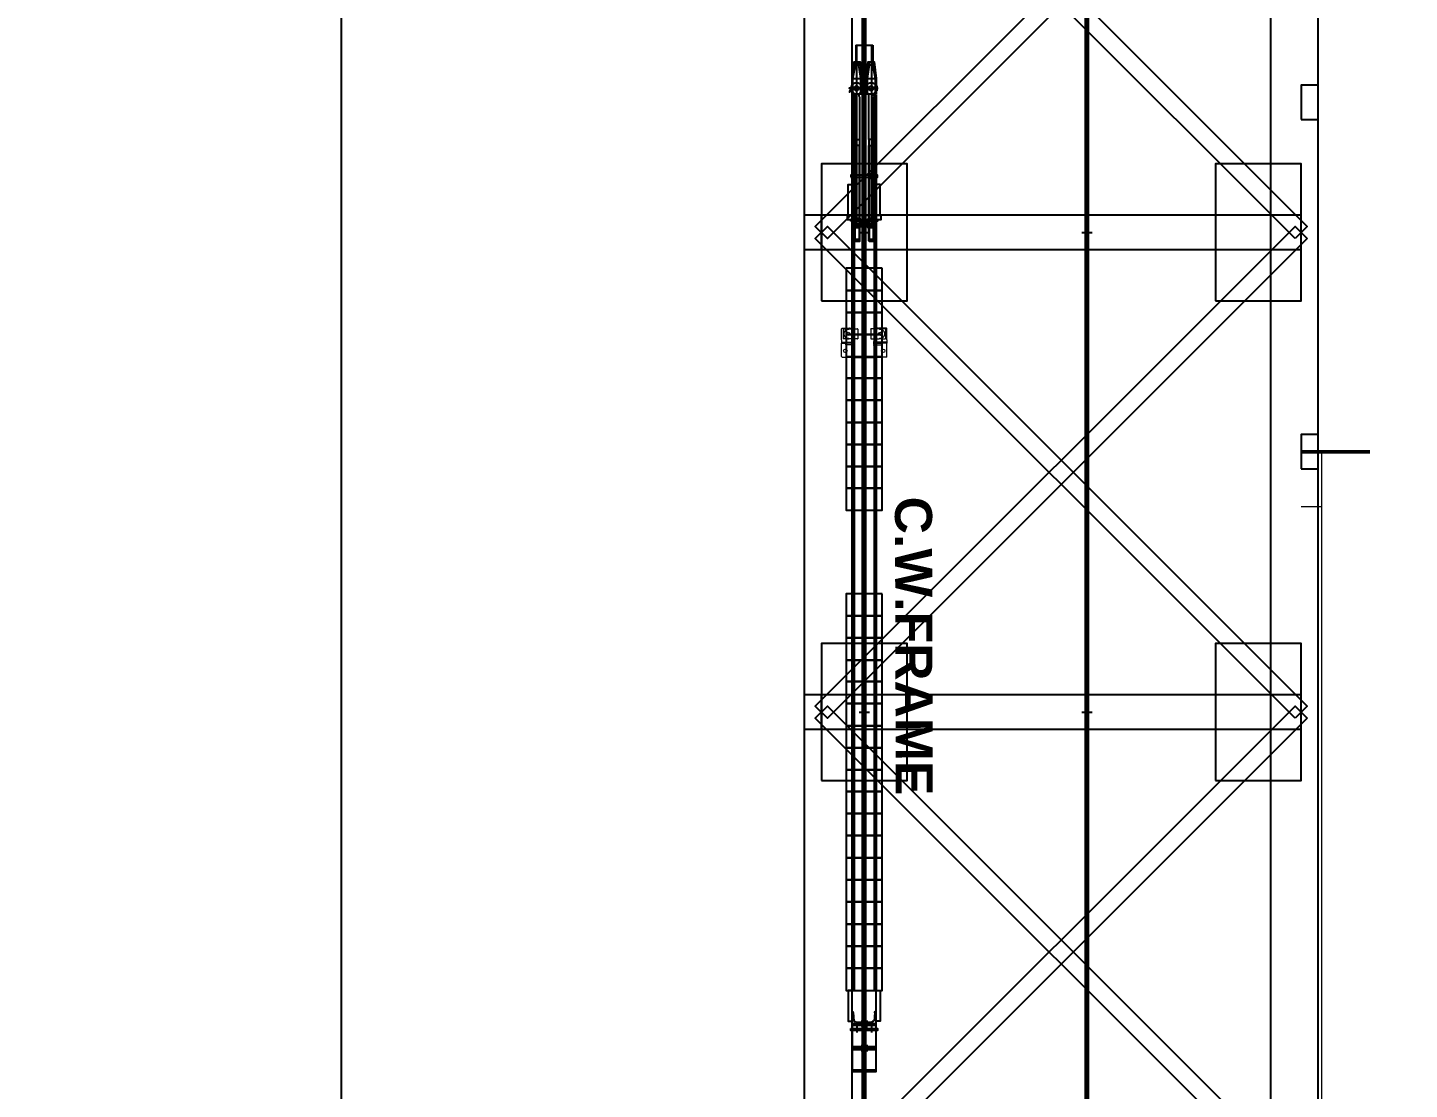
# Model space of a CAD drawing. Header units: millimetres. Extents: x -665 to 1025160, y -26028 to 4210.
# Drawn here: x -665 to 3366, y -10217 to -7118 of the extents above; entities that cross this region are included whole.
import ezdxf

# ---------------------------------------------------------------- set-up
doc = ezdxf.new("R2010")
doc.units = ezdxf.units.MM
for name, color, linetype in [('$1$PDF_Text', 7, 'Continuous'), ('$2$PDF_0', 7, 'Continuous'), ('AA_Rail', 7, 'Continuous'), ('AA_Rope', 7, 'Continuous'), ('S-BEAM', 7, 'Continuous'), ('S-BRACE', 7, 'Continuous'), ('S-COLUMN', 7, 'Continuous'), ('S-PLATE', 7, 'Continuous')]:
    doc.layers.add(name, color=color, linetype=linetype)
doc.layers.add('$2$Wall', color=1, linetype='Continuous', lineweight=50)
doc.layers.add('AA_Datum', color=7, linetype='Continuous', plot=False)
doc.styles.add('$1$PDF Arial Bold', font='arialbd.ttf')
doc.styles.add('Century Gothic$001H0', font='cent.shx')
doc.dimstyles.new('Copy of ISO-25', dxfattribs={"dimtxt": 250, "dimasz": 80, "dimexe": 1.25, "dimexo": 0.625, "dimtad": 1, "dimtxsty": 'Century Gothic$001H0', "dimblk": 'ARCHTICK', "dimcen": 2.5, "dimadec": 0, "dimazin": 0, "dimtfac": 1, "dimtmove": 0, "dimatfit": 3, "dimfxl": 1, "dimarcsym": 0})

# ---------------------------------------------------------------- blocks, each defined once
blk = doc.blocks.new('_ArchTick')
at = {"color": 0, "linetype": 'ByBlock', "const_width": 0.15}
blk.add_lwpolyline([(-0.5, -0.5), (0.5, 0.5)], dxfattribs=at)
blk = doc.blocks.new('*D97')
at = {"color": 0, "lineweight": -2, "transparency": 16777216}
for p, q in [((3251.2, -6315.4), (7151.9, -6315.4)), ((7150.6, -10515.4), (7150.6, -6315.4)), ((3251.2, -10515.4), (7151.9, -10515.4))]:
    blk.add_line(p, q, dxfattribs=at)
at = {"layer": 'Defpoints', "color": 0, "transparency": 16777216}
for p in [(3250.6, -6315.4), (7150.6, -6315.4), (3250.6, -10515.4)]:
    blk.add_point(p, dxfattribs=at)
at = {"color": 0, "lineweight": -2, "transparency": 16777216, "xscale": 80, "yscale": 80, "zscale": 80}
for p, rotation in [((7150.6, -6315.4), 90), ((7150.6, -10515.4), 270)]:
    blk.add_blockref('_ArchTick', p, dxfattribs=dict(at, rotation=rotation))
at = {"color": 0, "transparency": 16777216, "insert": (7025, -8415.4), "char_height": 250, "attachment_point": 5, "rotation": 90, "style": 'Century Gothic$001H0'}
blk.add_mtext('O.H. 4200', dxfattribs=at)
blk = doc.blocks.new('*D99')
at = {"color": 0, "lineweight": -2, "transparency": 16777216}
for p, q in [((3250, -6315.4), (249.4, -6315.4)), ((250.6, -23815.4), (250.6, -6315.4)), ((3250, -23815.4), (249.4, -23815.4))]:
    blk.add_line(p, q, dxfattribs=at)
at = {"layer": 'Defpoints', "color": 0, "transparency": 16777216}
for p in [(250.6, -6315.4), (3250.6, -6315.4), (3250.6, -23815.4)]:
    blk.add_point(p, dxfattribs=at)
at = {"color": 0, "lineweight": -2, "transparency": 16777216, "xscale": 80, "yscale": 80, "zscale": 80}
for p, rotation in [((250.6, -6315.4), 90), ((250.6, -23815.4), 270)]:
    blk.add_blockref('_ArchTick', p, dxfattribs=dict(at, rotation=rotation))
at = {"color": 0, "transparency": 16777216, "insert": (125, -15065.4), "char_height": 250, "attachment_point": 5, "rotation": 90, "style": 'Century Gothic$001H0'}
blk.add_mtext('SHAFT TOTAL HEIGHT 17500', dxfattribs=at)

msp = doc.modelspace()

# ---------------------------------------------------------------- linework, layer by layer
at = {"layer": '$2$PDF_0', "lineweight": 25}
for points in [[(1754.113, -7702.712), (1754.113, -7168.812), (1797.137, -7168.812), (1797.137, -7702.712)], [(1742.378, -7311.346), (1742.378, -7266.365), (1750.201, -7227.252), (1750.201, -7217.473)], [(1759.98, -7227.252), (1750.201, -7227.252)], [(1765.847, -7311.346), (1765.847, -7266.365), (1759.98, -7227.252), (1759.98, -7217.473)], [(1785.403, -7311.346), (1785.403, -7266.365), (1791.27, -7227.252), (1791.27, -7217.473)], [(1801.049, -7227.252), (1791.27, -7227.252)], [(1808.872, -7311.346), (1808.872, -7266.365), (1801.049, -7227.252), (1801.049, -7217.473)], [(1771.714, -7295.7), (1738.467, -7295.7), (1732.6, -7303.523), (1732.6, -7305.479), (1734.556, -7303.523), (1740.423, -7295.7), (1748.246, -7295.7), (1732.6, -7295.7), (1732.6, -7293.745), (1748.246, -7293.745)], [(1775.625, -7295.7), (1734.556, -7295.7)], [(1740.423, -7266.365), (1769.758, -7266.365)], [(1767.802, -7295.7), (1767.802, -7295.7)], [(1769.758, -7287.878), (1769.758, -7301.568)], [(1781.492, -7295.7), (1775.625, -7303.523), (1775.625, -7305.479), (1775.625, -7303.523), (1781.492, -7295.7), (1789.315, -7295.7), (1775.625, -7295.7), (1773.669, -7293.745), (1775.625, -7293.745), (1789.315, -7293.745)], [(1816.694, -7295.7), (1777.581, -7295.7)], [(1779.536, -7295.7), (1812.783, -7295.7)], [(1781.492, -7266.365), (1810.827, -7266.365)], [(1803.004, -7293.745), (1806.916, -7293.745)], [(1810.827, -7295.7), (1810.827, -7295.7)], [(1812.783, -7287.878), (1812.783, -7301.568)], [(1740.423, -7313.344), (1740.423, -9927.743)], [(1746.29, -7313.344), (1746.29, -9927.743)], [(1748.246, -7444.332), (1748.246, -7319.169)], [(1761.935, -7319.169), (1761.935, -7444.332)], [(1789.315, -7444.332), (1789.315, -7319.169)], [(1803.004, -7319.169), (1803.004, -7444.332)], [(1804.96, -7313.344), (1804.96, -9927.743)], [(1810.827, -7313.344), (1810.827, -9927.743)], [(1803.004, -7739.639), (1803.004, -7741.595), (1803.004, -7461.933), (1803.004, -7739.639), (1789.315, -7739.639), (1789.315, -7461.933), (1803.004, -7461.933), (1803.004, -7444.332), (1789.315, -7444.332), (1789.315, -7461.933)], [(1789.315, -7739.639), (1791.27, -7741.595), (1791.27, -7461.933)], [(1750.201, -7553.85), (1801.049, -7553.85)], [(1754.113, -7559.717), (1754.113, -7542.116)], [(1797.137, -7559.717), (1797.137, -7542.116)], [(1744.334, -7690.747), (1744.334, -7682.925)], [(1765.847, -7682.925), (1744.334, -7682.925), (1765.847, -7682.925)], [(1744.334, -7700.526), (1744.334, -7692.703), (1765.847, -7692.703), (1765.847, -7700.526)], [(1746.29, -7692.703), (1763.891, -7692.703)], [(1748.246, -7690.747), (1748.246, -7682.925), (1748.246, -7675.102)], [(1748.246, -7700.526), (1748.246, -7692.703)], [(1761.935, -7690.747), (1761.935, -7682.925), (1761.935, -7675.102)], [(1761.935, -7692.703), (1761.935, -7700.526)], [(1765.847, -7682.925), (1765.847, -7690.747)], [(1785.403, -7690.747), (1785.403, -7682.925)], [(1808.872, -7682.925), (1785.403, -7682.925), (1806.916, -7682.925), (1806.916, -7690.747)], [(1785.403, -7700.526), (1785.403, -7692.703), (1806.916, -7692.703), (1806.916, -7700.526)], [(1787.359, -7692.703), (1804.96, -7692.703)], [(1789.315, -7690.747), (1789.315, -7682.925), (1789.315, -7675.102)], [(1789.315, -7700.526), (1789.315, -7692.703)], [(1803.004, -7690.747), (1803.004, -7682.925), (1803.004, -7675.102)], [(1803.004, -7692.703), (1803.004, -7700.526)], [(1746.29, -7700.526), (1763.891, -7700.526)], [(1748.246, -7739.639), (1761.935, -7739.639)], [(1758.024, -7735.728), (1752.157, -7735.728)], [(1754.113, -7735.728), (1754.113, -7735.728)], [(1787.359, -7700.526), (1804.96, -7700.526)], [(1799.093, -7735.728), (1793.226, -7735.728)], [(1797.137, -7735.728), (1797.137, -7735.728)], [(1761.935, -7741.595), (1748.246, -7741.595)], [(1803.004, -7741.595), (1791.27, -7741.595)], [(1746.29, -7819.864), (1746.29, -7884.402), (1746.29, -7948.939), (1746.29, -8013.476), (1746.29, -8078.014), (1746.29, -8140.596), (1746.29, -8205.133), (1746.29, -8269.67), (1746.29, -8334.208), (1746.29, -8398.745), (1746.29, -8461.327), (1746.29, -8525.864), (1746.29, -8834.519), (1746.29, -8899.056), (1746.29, -8963.594), (1746.29, -9026.175), (1746.29, -9090.713), (1746.29, -9155.25), (1746.29, -9219.787), (1746.29, -9284.325), (1746.29, -9346.906), (1746.29, -9411.444), (1746.29, -9475.981)], [(1804.96, -7819.864), (1804.96, -7884.402), (1804.96, -7948.939), (1804.96, -8013.476), (1804.96, -8078.014), (1804.96, -8140.596), (1804.96, -8205.133), (1804.96, -8269.67), (1804.96, -8334.208), (1804.96, -8398.745), (1804.96, -8461.327), (1804.96, -8525.864), (1804.96, -8834.519), (1804.96, -8899.056), (1804.96, -8963.594), (1804.96, -9026.175), (1804.96, -9090.713), (1804.96, -9155.25), (1804.96, -9219.787), (1804.96, -9284.325), (1804.96, -9346.906), (1804.96, -9411.444), (1804.96, -9475.981)], [(1742.378, -9990.325), (1740.423, -9990.325), (1740.423, -10025.527), (1810.827, -10025.527), (1810.827, -9990.325), (1808.872, -9990.325)], [(1746.29, -10017.704), (1744.334, -9992.28)], [(1771.714, -10029.438), (1771.714, -9998.147), (1771.714, -9996.192), (1779.536, -9996.192), (1779.536, -9998.147), (1779.536, -10029.438)], [(1775.625, -10041.172), (1775.625, -9994.236)], [(1806.916, -9992.28), (1804.96, -10017.704)], [(1799.093, -10021.615), (1752.157, -10021.615)], [(1754.113, -10033.349), (1754.113, -10050.951)], [(1783.448, -10015.748), (1783.448, -10021.615), (1769.758, -10021.615), (1769.758, -10015.748), (1781.492, -10015.748)], [(1769.758, -10017.704), (1769.758, -10017.704)], [(1783.448, -10037.261), (1783.448, -10031.394), (1769.758, -10031.394), (1769.758, -10037.261), (1781.492, -10037.261)], [(1769.758, -10035.305), (1769.758, -10035.305)], [(1771.714, -10015.748), (1771.714, -10021.615)], [(1771.714, -10037.261), (1771.714, -10031.394)], [(1773.669, -10029.438), (1773.669, -10031.394)], [(1775.625, -10021.615), (1775.625, -10099.843)], [(1777.581, -10029.438), (1777.581, -10031.394)], [(1779.536, -10021.615), (1779.536, -10015.748)], [(1779.536, -10031.394), (1779.536, -10037.261)], [(1781.492, -10017.704), (1781.492, -10017.704)], [(1781.492, -10035.305), (1781.492, -10035.305)], [(1797.137, -10033.349), (1797.137, -10050.951)], [(1750.201, -10039.217), (1801.049, -10039.217)], [(1771.714, -10099.843), (1771.714, -10066.596), (1779.536, -10066.596), (1779.536, -10099.843)], [(1771.714, -10066.596), (1771.714, -10066.596)], [(1775.625, -10111.577), (1775.625, -10064.64)], [(1783.448, -10086.153), (1783.448, -10092.02), (1769.758, -10092.02), (1769.758, -10086.153), (1781.492, -10086.153)], [(1769.758, -10088.108), (1769.758, -10088.108)], [(1769.758, -10105.71), (1769.758, -10101.798), (1783.448, -10101.798), (1783.448, -10105.71)], [(1769.758, -10105.71), (1769.758, -10105.71)], [(1769.758, -10107.665), (1781.492, -10107.665)], [(1771.714, -10086.153), (1771.714, -10092.02)], [(1771.714, -10105.71), (1771.714, -10101.798)], [(1773.669, -10099.843), (1773.669, -10101.798)], [(1775.625, -10092.02), (1775.625, -10168.291)], [(1777.581, -10099.843), (1777.581, -10101.798)], [(1779.536, -10092.02), (1779.536, -10086.153)], [(1779.536, -10101.798), (1779.536, -10105.71)], [(1781.492, -10088.108), (1781.492, -10088.108)], [(1781.492, -10105.71), (1781.492, -10105.71)]]:
    msp.add_lwpolyline(points, dxfattribs=at)
for points in [[(1769.758, -7311.346), (1740.423, -7311.346), (1740.423, -7266.365), (1746.29, -7217.473), (1763.891, -7217.473), (1769.758, -7266.365)], [(1810.827, -7311.346), (1781.492, -7311.346), (1781.492, -7266.365), (1787.359, -7217.473), (1804.96, -7217.473), (1810.827, -7266.365)], [(1803.004, -7295.7), (1806.916, -7295.7)], [(1748.246, -7461.933), (1748.246, -7444.332), (1761.935, -7444.332), (1761.935, -7461.933)], [(1748.246, -7739.639), (1748.246, -7461.933), (1748.246, -7741.595)], [(1761.935, -7739.639), (1761.935, -7461.933), (1761.935, -7741.595)], [(1740.423, -7665.324), (1728.689, -7665.324), (1728.689, -7575.362), (1740.423, -7575.362)], [(1736.511, -7553.85), (1814.739, -7553.85), (1814.739, -7547.983), (1736.511, -7547.983)], [(1810.827, -7665.324), (1822.561, -7665.324), (1822.561, -7575.362), (1810.827, -7575.362)], [(1750.201, -7679.013), (1726.733, -7679.013), (1726.733, -7665.324), (1750.201, -7665.324), (1801.049, -7665.324), (1824.517, -7665.324), (1824.517, -7679.013), (1801.049, -7679.013)], [(1736.511, -7682.925), (1736.511, -7679.013), (1771.714, -7679.013), (1771.714, -7682.925)], [(1746.29, -7679.013), (1763.891, -7679.013), (1763.891, -7675.102), (1746.29, -7675.102)], [(1779.536, -7682.925), (1779.536, -7679.013), (1814.739, -7679.013), (1814.739, -7682.925)], [(1787.359, -7679.013), (1804.96, -7679.013), (1804.96, -7675.102), (1787.359, -7675.102)], [(1828.428, -7819.864), (1722.822, -7819.864), (1722.822, -7884.402), (1828.428, -7884.402)], [(1828.428, -7884.402), (1722.822, -7884.402), (1722.822, -7948.939), (1828.428, -7948.939)], [(1828.428, -7948.939), (1722.822, -7948.939), (1722.822, -8013.476), (1828.428, -8013.476)], [(1828.428, -8013.476), (1722.822, -8013.476), (1722.822, -8078.014), (1828.428, -8078.014)], [(1828.428, -8078.014), (1722.822, -8078.014), (1722.822, -8140.596), (1828.428, -8140.596)], [(1828.428, -8140.596), (1722.822, -8140.596), (1722.822, -8205.133), (1828.428, -8205.133)], [(1828.428, -8205.133), (1722.822, -8205.133), (1722.822, -8269.67), (1828.428, -8269.67)], [(1828.428, -8269.67), (1722.822, -8269.67), (1722.822, -8334.208), (1828.428, -8334.208)], [(1828.428, -8334.208), (1722.822, -8334.208), (1722.822, -8398.745), (1828.428, -8398.745)], [(1828.428, -8398.745), (1722.822, -8398.745), (1722.822, -8461.327), (1828.428, -8461.327)], [(1828.428, -8461.327), (1722.822, -8461.327), (1722.822, -8525.864), (1828.428, -8525.864)], [(1828.428, -8769.981), (1722.822, -8769.981), (1722.822, -8834.519), (1828.428, -8834.519)], [(1828.428, -8834.519), (1722.822, -8834.519), (1722.822, -8899.056), (1828.428, -8899.056)], [(1828.428, -8899.056), (1722.822, -8899.056), (1722.822, -8963.594), (1828.428, -8963.594)], [(1828.428, -8963.594), (1722.822, -8963.594), (1722.822, -9026.175), (1828.428, -9026.175)], [(1828.428, -9026.175), (1722.822, -9026.175), (1722.822, -9090.713), (1828.428, -9090.713)], [(1828.428, -9090.713), (1722.822, -9090.713), (1722.822, -9155.25), (1828.428, -9155.25)], [(1828.428, -9155.25), (1722.822, -9155.25), (1722.822, -9219.787), (1828.428, -9219.787)], [(1828.428, -9219.787), (1722.822, -9219.787), (1722.822, -9284.325), (1828.428, -9284.325)], [(1828.428, -9284.325), (1722.822, -9284.325), (1722.822, -9346.906), (1828.428, -9346.906)], [(1828.428, -9346.906), (1722.822, -9346.906), (1722.822, -9411.444), (1828.428, -9411.444)], [(1828.428, -9411.444), (1722.822, -9411.444), (1722.822, -9475.981), (1828.428, -9475.981)], [(1828.428, -9475.981), (1722.822, -9475.981), (1722.822, -9540.519), (1828.428, -9540.519)], [(1828.428, -9540.519), (1722.822, -9540.519), (1722.822, -9605.056), (1828.428, -9605.056)], [(1828.428, -9605.056), (1722.822, -9605.056), (1722.822, -9669.593), (1828.428, -9669.593)], [(1828.428, -9669.593), (1722.822, -9669.593), (1722.822, -9734.131), (1828.428, -9734.131)], [(1828.428, -9734.131), (1722.822, -9734.131), (1722.822, -9798.668), (1828.428, -9798.668)], [(1828.428, -9798.668), (1722.822, -9798.668), (1722.822, -9863.206), (1828.428, -9863.206)], [(1828.428, -9863.206), (1722.822, -9863.206), (1722.822, -9927.743), (1828.428, -9927.743)], [(1740.423, -9927.743), (1728.689, -9927.743), (1728.689, -10017.704), (1740.423, -10017.704)], [(1810.827, -9927.743), (1822.561, -9927.743), (1822.561, -10017.704), (1810.827, -10017.704)], [(1740.423, -10029.438), (1810.827, -10029.438), (1810.827, -10025.527), (1740.423, -10025.527)], [(1810.827, -10029.438), (1740.423, -10029.438), (1740.423, -10092.02), (1810.827, -10092.02)], [(1767.802, -10029.438), (1783.448, -10029.438), (1783.448, -10031.394), (1767.802, -10031.394)], [(1736.511, -10039.217), (1814.739, -10039.217), (1814.739, -10045.084), (1736.511, -10045.084)], [(1740.423, -10095.931), (1810.827, -10095.931), (1810.827, -10092.02), (1740.423, -10092.02)], [(1740.423, -10099.843), (1810.827, -10099.843), (1810.827, -10095.931), (1740.423, -10095.931)], [(1810.827, -10099.843), (1740.423, -10099.843), (1740.423, -10160.469), (1810.827, -10160.469)], [(1767.802, -10099.843), (1783.448, -10099.843), (1783.448, -10101.798), (1767.802, -10101.798)], [(1740.423, -10164.38), (1810.827, -10164.38), (1810.827, -10160.469), (1740.423, -10160.469)]]:
    msp.add_lwpolyline(points, close=True, dxfattribs=at)
for points in [[(1742.367, -7307.387, -0.10391899), (1738.467, -7301.568), (1738.467, -7287.878, -0.62684411), (1768.096, -7287.477)], [(1765.059, -7296.634, 0.16318788), (1763.891, -7295.7), (1761.935, -7295.7), (1763.891, -7295.7), (1746.29, -7295.7)], [(1761.935, -7293.745), (1763.891, -7293.745, 0.1624797), (1766.284, -7292.396)], [(1785.391, -7307.387, -0.10391899), (1781.492, -7301.568), (1781.492, -7287.878, -0.62684411), (1811.121, -7287.477)], [(1787.359, -7295.7), (1804.96, -7295.7, -0.16318788), (1806.128, -7296.634)], [(1807.355, -7295.094, 0.16290792), (1804.545, -7293.712, 0.1624797), (1807.354, -7292.396)]]:
    msp.add_lwpolyline(points, format="xyb", dxfattribs=at)
for centre in [(1753.135, -7294.723), (1796.16, -7294.723)]:
    msp.add_circle(centre, 6.845, dxfattribs=at)
for centre, radius, start, end in [((1762.908, -7288.843), 2.947, 280.058654, 316.893339), ((1762.915, -7298.631), 4.886, 46.383942, 83.394566), ((1766.824, -7294.724), 2.933, 239.991893, 120.008107), ((1803.977, -7288.843), 2.947, 280.058654, 316.893339), ((1809.849, -7294.724), 2.933, 239.991892, 120.008107), ((1733.577, -7318.191), 14.668, 0.000903, 49.628201), ((1774.647, -7318.192), 14.668, 130.371799, 179.999097), ((1753.12, -7294.712), 16.641, 310.389381, 334.150379), ((1774.647, -7318.191), 14.668, 0.000903, 49.628201), ((1815.716, -7318.192), 14.668, 130.371799, 179.999097), ((1796.145, -7294.712), 16.641, 310.389381, 334.150379), ((1745.313, -7687.812), 2.935, 220.208045, 319.791955), ((1745.313, -7697.59), 2.935, 220.208045, 319.791955), ((1753.135, -7664.328), 26.419, 255.194663, 284.805337), ((1753.135, -7672.151), 26.419, 255.194663, 284.805337), ((1762.914, -7687.812), 2.935, 220.208044, 319.791955), ((1762.914, -7697.59), 2.935, 220.208045, 319.791956), ((1786.382, -7687.812), 2.935, 220.208044, 319.791955), ((1786.382, -7697.59), 2.935, 220.208044, 319.791956), ((1796.16, -7664.328), 26.419, 255.194663, 284.805337), ((1796.16, -7672.151), 26.419, 255.194663, 284.805337), ((1803.983, -7687.812), 2.935, 220.208044, 319.791956), ((1803.983, -7697.59), 2.935, 220.208044, 319.791956), ((1741.401, -9993.259), 2.934, 5.011108, 89.98884), ((1807.892, -9993.255), 2.931, 89.961387, 175.038664), ((1751.179, -10014.77), 4.889, 185.000477, 269.991134), ((1774.647, -10030.412), 16.619, 74.807343, 105.192657), ((1774.647, -10020.642), 16.619, 254.807343, 285.192657), ((1798.116, -10014.772), 4.888, 269.993932, 355.014457), ((1774.647, -10100.816), 16.619, 74.807343, 105.192657), ((1774.647, -10091.046), 16.619, 254.807343, 285.192657)]:
    msp.add_arc(centre, radius, start, end, dxfattribs=at)
at = {"layer": '$2$Wall', "transparency": 33554666}
msp.add_line((3050.625, -8355.42), (3250.625, -8355.42), dxfattribs=at)
for p, q in [((1751.103, -7168.291), (1801.103, -7168.292)), ((1751.103, -7168.291), (1751.103, -7217.473)), ((1801.103, -7168.292), (1801.103, -7217.473)), ((1749.348, -8079.039), (1802.161, -8079.039))]:
    msp.add_line(p, q)
at = {"color": 7, "linetype": 'Continuous', "lineweight": 20}
for p, q in [((1709.513, -8028.801), (1709.513, -7996.41)), ((1710.882, -7995.041), (1733.062, -7995.041)), ((1714.077, -7997.323), (1714.077, -8025.627)), ((1714.533, -7996.867), (1721.366, -7996.867)), ((1729.768, -7996.867), (1721.366, -7996.867)), ((1732.004, -7996.867), (1729.768, -7996.867)), ((1732.004, -7996.867), (1756.167, -7996.867)), ((1734.298, -7996.088), (1733.385, -7995.174)), ((1735.077, -7995.497), (1735.077, -7995.765)), ((1735.534, -7995.041), (1736.714, -7995.041)), ((1737.95, -7996.088), (1737.037, -7995.174)), ((1756.624, -7997.323), (1756.624, -8025.627)), ((1794.886, -7997.323), (1794.886, -8025.627)), ((1819.505, -7996.867), (1795.342, -7996.867)), ((1813.559, -7996.088), (1814.472, -7995.174)), ((1815.975, -7995.041), (1814.795, -7995.041)), ((1816.432, -7995.497), (1816.432, -7995.765)), ((1817.211, -7996.088), (1818.124, -7995.174)), ((1840.627, -7995.041), (1818.447, -7995.041)), ((1819.505, -7996.867), (1821.742, -7996.867)), ((1821.742, -7996.867), (1830.143, -7996.867)), ((1836.976, -7996.867), (1830.143, -7996.867)), ((1837.432, -7997.323), (1837.432, -8025.627)), ((1841.997, -8028.801), (1841.997, -7996.41)), ((1709.513, -8028.801), (1709.513, -8035.214)), ((1709.513, -8035.214), (1710.882, -8035.214)), ((1709.513, -8035.214), (1709.513, -8038.866)), ((1710.882, -8038.866), (1709.513, -8038.866)), ((1709.513, -8041.627), (1709.513, -8038.866)), ((1709.513, -8077.669), (1709.513, -8041.627)), ((1710.882, -8035.214), (1723.665, -8035.214)), ((1710.882, -8038.866), (1723.665, -8038.866)), ((1721.366, -8026.084), (1714.533, -8026.084)), ((1721.366, -8026.084), (1729.768, -8026.084)), ((1722.295, -8041.627), (1722.295, -8038.866)), ((1722.295, -8042.974), (1722.295, -8041.627)), ((1749.348, -8043.431), (1722.752, -8043.431)), ((1723.665, -8035.214), (1724.121, -8035.214)), ((1724.121, -8038.866), (1723.665, -8038.866)), ((1724.578, -8035.214), (1724.121, -8035.214)), ((1724.121, -8038.866), (1724.121, -8035.214)), ((1724.121, -8038.866), (1724.578, -8038.866)), ((1724.578, -8035.214), (1749.348, -8035.214)), ((1749.348, -8038.866), (1724.578, -8038.866)), ((1729.768, -8026.084), (1732.004, -8026.084)), ((1756.167, -8026.084), (1732.004, -8026.084)), ((1795.342, -8026.084), (1819.505, -8026.084)), ((1826.932, -8035.214), (1802.161, -8035.214)), ((1802.161, -8038.866), (1826.932, -8038.866)), ((1802.161, -8043.431), (1828.758, -8043.431)), ((1821.742, -8026.084), (1819.505, -8026.084)), ((1830.143, -8026.084), (1821.742, -8026.084)), ((1826.932, -8035.214), (1827.388, -8035.214)), ((1827.388, -8038.866), (1826.932, -8038.866)), ((1827.388, -8038.866), (1827.388, -8035.214)), ((1827.845, -8035.214), (1827.388, -8035.214)), ((1827.388, -8038.866), (1827.845, -8038.866)), ((1840.627, -8035.214), (1827.845, -8035.214)), ((1840.627, -8038.866), (1827.845, -8038.866)), ((1829.214, -8041.627), (1829.214, -8038.866)), ((1829.214, -8042.974), (1829.214, -8041.627)), ((1830.143, -8026.084), (1836.976, -8026.084)), ((1841.997, -8035.214), (1840.627, -8035.214)), ((1840.627, -8038.866), (1841.997, -8038.866)), ((1841.997, -8028.801), (1841.997, -8035.214)), ((1841.997, -8035.214), (1841.997, -8038.866)), ((1841.997, -8041.627), (1841.997, -8038.866)), ((1841.997, -8077.669), (1841.997, -8041.627)), ((1710.882, -8079.039), (1749.348, -8079.039)), ((1840.627, -8079.039), (1802.161, -8079.039))]:
    msp.add_line(p, q, dxfattribs=at)
at = {"color": 7, "linetype": 'Continuous', "lineweight": 20, "transparency": 33554666}
for p, q in [((3110.625, -10515.42), (3110.625, -8355.42)), ((3050.625, -8515.42), (3110.625, -8515.42))]:
    msp.add_line(p, q, dxfattribs=at)
at = {"color": 7, "linetype": 'Continuous', "lineweight": 20}
for centre in [(1728.686, -8011.475), (1822.823, -8011.475), (1720.469, -8060.778), (1831.04, -8060.778)]:
    msp.add_circle(centre, 5.022, dxfattribs=at)
for centre, radius, start, end in [((1710.882, -7996.41), 1.37, 90, 180), ((1714.533, -7997.323), 0.457, 90, 180), ((1728.686, -8011.475), 12.782, 79.676605, 280.323395), ((1733.062, -7995.497), 0.457, 45, 90), ((1734.621, -7995.765), 0.457, 225, 0), ((1735.534, -7995.497), 0.457, 90, 180), ((1736.714, -7995.497), 0.457, 45, 90), ((1738.273, -7995.765), 0.457, 225, 0), ((1813.236, -7995.765), 0.457, 180, 315), ((1814.795, -7995.497), 0.457, 90, 135), ((1815.975, -7995.497), 0.457, 0, 90), ((1816.888, -7995.765), 0.457, 180, 315), ((1818.447, -7995.497), 0.457, 90, 135), ((1822.823, -8011.475), 12.782, 259.676605, 100.323395), ((1836.976, -7997.323), 0.457, 0, 90), ((1840.627, -7996.41), 1.37, 0, 90), ((1714.533, -8025.627), 0.457, 180, 270), ((1722.752, -8042.974), 0.457, 180, 270), ((1828.758, -8042.974), 0.457, 270, 0), ((1836.976, -8025.627), 0.457, 270, 0), ((1710.882, -8077.669), 1.37, 180, 270), ((1840.627, -8077.669), 1.37, 270, 0)]:
    msp.add_arc(centre, radius, start, end, dxfattribs=at)
for points in [[(1756.624, -7997.323), (1756.624, -7997.276), (1756.616, -7997.228), (1756.587, -7997.137), (1756.565, -7997.094), (1756.508, -7997.016), (1756.474, -7996.982), (1756.397, -7996.926), (1756.353, -7996.904), (1756.263, -7996.874), (1756.215, -7996.867), (1756.167, -7996.867)], [(1794.886, -7997.323), (1794.886, -7997.276), (1794.893, -7997.228), (1794.923, -7997.137), (1794.945, -7997.094), (1795.001, -7997.016), (1795.035, -7996.982), (1795.113, -7996.926), (1795.156, -7996.904), (1795.247, -7996.874), (1795.294, -7996.867), (1795.342, -7996.867)], [(1756.167, -8026.084), (1756.215, -8026.084), (1756.263, -8026.076), (1756.353, -8026.047), (1756.397, -8026.025), (1756.474, -8025.968), (1756.508, -8025.934), (1756.565, -8025.857), (1756.587, -8025.814), (1756.616, -8025.723), (1756.624, -8025.675), (1756.624, -8025.627)], [(1795.342, -8026.084), (1795.294, -8026.084), (1795.247, -8026.076), (1795.156, -8026.047), (1795.113, -8026.025), (1795.035, -8025.968), (1795.001, -8025.934), (1794.945, -8025.857), (1794.923, -8025.814), (1794.893, -8025.723), (1794.886, -8025.675), (1794.886, -8025.627)]]:
    msp.add_open_spline(points, degree=3, knots=[0, 0, 0, 0, 0.00099236259, 0.00099236259, 0.00198472517, 0.00198472517, 0.00297708776, 0.00297708776, 0.00396945034, 0.00396945034, 0.00496181293, 0.00496181293, 0.00496181293, 0.00496181293], dxfattribs=at)
at = {"layer": 'AA_Datum'}
for p, q in [((1775.625, -23815.42), (1775.625, -6315.42)), ((2425.625, -23815.42), (2425.625, -6315.42)), ((1760.625, -7715.42), (1790.625, -7715.42)), ((2410.625, -7715.42), (2440.625, -7715.42)), ((1760.625, -9115.42), (1790.625, -9115.42)), ((2410.625, -9115.42), (2440.625, -9115.42))]:
    msp.add_line(p, q, dxfattribs=at)
at = {"layer": 'AA_Rail'}
for p, q in [((1770.975, -23815.42), (1770.975, -6315.42)), ((1780.275, -23815.42), (1780.275, -6315.42)), ((2421.125, -23815.42), (2421.125, -6315.42)), ((2430.125, -23815.42), (2430.125, -6315.42))]:
    msp.add_line(p, q, dxfattribs=at)
at = {"layer": 'AA_Rope'}
for p, q in [((2425.625, -20215.42), (2425.625, -5588.328)), ((1775.625, -7168.291), (1775.625, -6208.844))]:
    msp.add_line(p, q, dxfattribs=at)
at = {"layer": 'S-BEAM'}
for points in [[(3050.625, -7385.42), (3100.625, -7385.42), (3100.625, -7285.42), (3050.625, -7285.42)], [(1600.625, -7765.42), (1650.625, -7765.42), (1650.625, -7665.42), (1600.625, -7665.42)], [(1650.625, -7765.42), (3050.625, -7765.42), (3050.625, -7665.42), (1650.625, -7665.42)], [(3050.625, -8405.42), (3100.625, -8405.42), (3100.625, -8305.42), (3050.625, -8305.42)], [(1600.625, -9165.42), (1650.625, -9165.42), (1650.625, -9065.42), (1600.625, -9065.42)], [(1650.625, -9165.42), (3050.625, -9165.42), (3050.625, -9065.42), (1650.625, -9065.42)]]:
    msp.add_lwpolyline(points, close=True, dxfattribs=at)
at = {"layer": 'S-BRACE'}
for points in [[(3032.947, -7733.097), (1632.947, -6333.097), (1668.303, -6297.742), (3068.303, -7697.742)], [(3068.303, -6333.097), (1668.303, -7733.097), (1632.947, -7697.742), (3032.947, -6297.742)], [(3032.947, -9133.097), (1632.947, -7733.097), (1668.303, -7697.742), (3068.303, -9097.742)], [(3068.303, -7733.097), (1668.303, -9133.097), (1632.947, -9097.742), (3032.947, -7697.742)], [(3032.947, -10533.097), (1632.947, -9133.097), (1668.303, -9097.742), (3068.303, -10497.742)], [(3068.303, -9133.097), (1668.303, -10533.097), (1632.947, -10497.742), (3032.947, -9097.742)]]:
    msp.add_lwpolyline(points, close=True, dxfattribs=at)
at = {"layer": 'S-COLUMN'}
for points in [[(1600.625, -23815.42), (1740.625, -23815.42), (1740.625, -6315.42), (1600.625, -6315.42)], [(2960.625, -23815.42), (3100.625, -23815.42), (3100.625, -6315.42), (2960.625, -6315.42)]]:
    msp.add_lwpolyline(points, close=True, dxfattribs=at)
at = {"layer": 'S-PLATE'}
for points in [[(1650.625, -7915.42), (1900.625, -7915.42), (1900.625, -7515.42), (1650.625, -7515.42)], [(2800.625, -7915.42), (3050.625, -7915.42), (3050.625, -7515.42), (2800.625, -7515.42)], [(1650.625, -9315.42), (1900.625, -9315.42), (1900.625, -8915.42), (1650.625, -8915.42)], [(2800.625, -9315.42), (3050.625, -9315.42), (3050.625, -8915.42), (2800.625, -8915.42)]]:
    msp.add_lwpolyline(points, close=True, dxfattribs=at)

# ---------------------------------------------------------------- texts
at = {"layer": '$1$PDF_Text', "insert": (1863.769, -8486.606), "char_height": 108.0852, "attachment_point": 7, "rotation": 270.148203, "style": '$1$PDF Arial Bold'}
msp.add_mtext('C.W.FRAME', dxfattribs=at)

# ---------------------------------------------------------------- dimensions: what is measured, and where the dimension line sits
for base, p1, text, picture, middle in [((250.625, -6315.42), (3250.625, -23815.42), 'SHAFT TOTAL HEIGHT <>', '*D99', (125, -15065.42)), ((7150.625, -6315.42), (3250.625, -10515.42), 'O.H. <>', '*D97', (7025, -8415.42))]:
    dim = msp.add_linear_dim(base=base, p1=p1, p2=(3250.625, -6315.42), angle=90, text=text, dimstyle='Copy of ISO-25')
    dim.commit()
    dim.dimension.update_dxf_attribs({"geometry": picture, "text_midpoint": middle})

doc.saveas('drawing.dxf')
